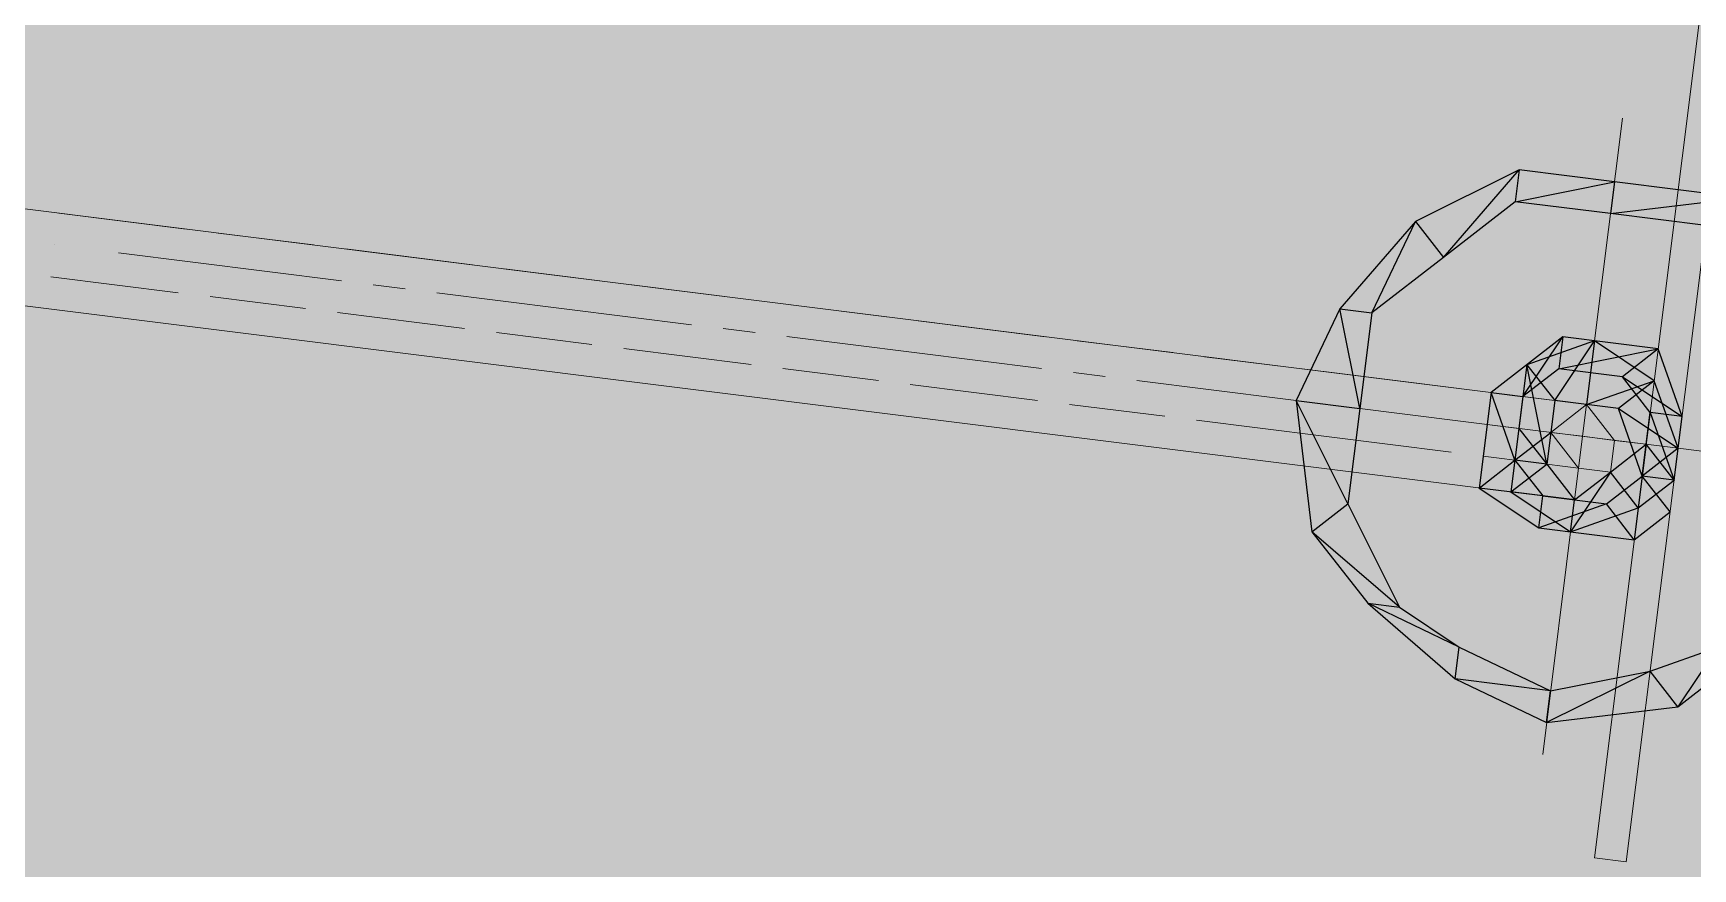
# Model space of a CAD drawing. Header units: metres. Extents: x -4 to 509425, y 7549 to 4732445.
# Drawn here: x 475989.2591 to 475989.6972, y 4719726.4637 to 4719726.6844 of the extents above; entities that cross this region are included whole.
import ezdxf

# ---------------------------------------------------------------- set-up
doc = ezdxf.new("R2010")
doc.units = ezdxf.units.M
doc.header["$LTSCALE"] = 0.01
doc.header["$MEASUREMENT"] = 0
doc.layers.get('0').update_dxf_attribs({"lineweight": 0})
doc.layers.add('_SUBESTACIÓN', color=1, linetype='Continuous')
doc.layers.add('SUBESTACION LA VID', color=253, linetype='Continuous')

# ---------------------------------------------------------------- blocks, each defined once
blk = doc.blocks.new('A$Cfff6051d')
at = {"layer": 'SUBESTACION LA VID', "transparency": 33554687}
h = blk.add_hatch(color=256, dxfattribs=at)
h.dxf.hatch_style = 2
edge = h.paths.add_edge_path()
edge.add_spline(control_points=[(475990.01273, 4719727.2173), (475990.01273, 4719727.2173), (475990.00538, 4719727.22676), (475990.00538, 4719727.22676), (475990.00538, 4719727.22676), (475987.13506, 4719726.04225), (475987.13506, 4719726.04225), (475987.13506, 4719726.04225), (475990.01273, 4719727.2173), (475990.01273, 4719727.2173)], knot_values=[0, 0, 0, 0, 1, 1, 1, 2, 2, 2, 3, 3, 3, 3], degree=3, periodic=0)
edge = h.paths.add_edge_path()
edge.add_spline(control_points=[(475990.00538, 4719727.22676), (475990.00538, 4719727.22676), (475987.13506, 4719726.04225), (475987.13506, 4719726.04225), (475987.13506, 4719726.04225), (475987.13611, 4719726.05065), (475987.13611, 4719726.05065), (475987.13611, 4719726.05065), (475990.00538, 4719727.22676), (475990.00538, 4719727.22676)], knot_values=[0, 0, 0, 0, 1, 1, 1, 2, 2, 2, 3, 3, 3, 3], degree=3, periodic=0)
h = blk.add_hatch(color=256, dxfattribs=at)
h.dxf.hatch_style = 2
edge = h.paths.add_edge_path()
edge.add_spline(control_points=[(475990.02532, 4719727.1816), (475990.02532, 4719727.1816), (475990.01797, 4719727.19105), (475990.01797, 4719727.19105), (475990.01797, 4719727.19105), (475987.15604, 4719726.00549), (475987.15604, 4719726.00549), (475987.15604, 4719726.00549), (475990.02532, 4719727.1816), (475990.02532, 4719727.1816)], knot_values=[0, 0, 0, 0, 1, 1, 1, 2, 2, 2, 3, 3, 3, 3], degree=3, periodic=0)
edge = h.paths.add_edge_path()
edge.add_spline(control_points=[(475990.01797, 4719727.19105), (475990.01797, 4719727.19105), (475987.15604, 4719726.00549), (475987.15604, 4719726.00549), (475987.15604, 4719726.00549), (475987.14975, 4719726.02334), (475987.14975, 4719726.02334), (475987.14975, 4719726.02334), (475990.01797, 4719727.19105), (475990.01797, 4719727.19105)], knot_values=[0, 0, 0, 0, 1, 1, 1, 2, 2, 2, 3, 3, 3, 3], degree=3, periodic=0)
at = {"layer": 'SUBESTACION LA VID', "lineweight": 0}
for p, q in [((475987.75384, 4719726.82644), (475989.66912, 4719726.58633)), ((475987.75068, 4719726.80124), (475989.66596, 4719726.56112)), ((475989.67123, 4719726.60313), (475989.6786, 4719726.66193)), ((475989.2659, 4719726.63688), (475989.29951, 4719726.63266)), ((475989.30791, 4719726.63161), (475989.33311, 4719726.62845)), ((475989.26485, 4719726.62848), (475989.26485, 4719726.62848)), ((475989.34151, 4719726.6274), (475989.37511, 4719726.62319)), ((475989.28165, 4719726.62637), (475989.34046, 4719726.619)), ((475989.2638, 4719726.62007), (475989.2974, 4719726.61586)), ((475989.38351, 4719726.62213), (475989.40871, 4719726.61897)), ((475989.3058, 4719726.61481), (475989.331, 4719726.61165)), ((475989.35726, 4719726.61689), (475989.34886, 4719726.61795)), ((475989.36566, 4719726.61584), (475989.43286, 4719726.60741)), ((475989.41711, 4719726.61792), (475989.45071, 4719726.61371)), ((475989.3394, 4719726.6106), (475989.373, 4719726.60638)), ((475989.45911, 4719726.61265), (475989.48431, 4719726.6095)), ((475989.3814, 4719726.60533), (475989.4066, 4719726.60217)), ((475989.44966, 4719726.60531), (475989.44126, 4719726.60636)), ((475989.49271, 4719726.60844), (475989.52631, 4719726.60423)), ((475989.415, 4719726.60112), (475989.44861, 4719726.59691)), ((475989.45806, 4719726.60425), (475989.52526, 4719726.59583)), ((475989.53471, 4719726.60318), (475989.55992, 4719726.60002)), ((475989.67123, 4719726.60313), (475989.66491, 4719726.55272)), ((475989.56832, 4719726.59896), (475989.60192, 4719726.59475)), ((475989.45701, 4719726.59585), (475989.48221, 4719726.59269)), ((475989.54206, 4719726.59372), (475989.53366, 4719726.59478)), ((475989.55046, 4719726.59267), (475989.60927, 4719726.5853)), ((475989.60192, 4719726.59475), (475989.63552, 4719726.59054)), ((475989.49061, 4719726.59164), (475989.52421, 4719726.58743)), ((475989.64392, 4719726.58949), (475989.66912, 4719726.58633)), ((475989.53261, 4719726.58637), (475989.55781, 4719726.58321)), ((475989.65127, 4719726.58003), (475989.59246, 4719726.5874)), ((475989.62607, 4719726.58319), (475989.62607, 4719726.58319)), ((475989.67752, 4719726.58527), (475989.66912, 4719726.58633)), ((475989.56621, 4719726.58216), (475989.59981, 4719726.57795)), ((475989.64287, 4719726.58109), (475989.69327, 4719726.57477)), ((475989.59981, 4719726.57795), (475989.63341, 4719726.57374)), ((475989.66701, 4719726.56952), (475989.66807, 4719726.57793)), ((475989.67647, 4719726.57687), (475989.66807, 4719726.57793)), ((475989.75207, 4719726.56739), (475989.69327, 4719726.57477)), ((475989.64181, 4719726.57268), (475989.66701, 4719726.56952)), ((475989.65754, 4719726.49392), (475989.66596, 4719726.56112))]:
    blk.add_line(p, q, dxfattribs=at)
for points in [[(475989.71752, 4719726.83623), (475989.67118, 4719726.46661), (475989.67958, 4719726.46556), (475989.72592, 4719726.83518), (475989.73537, 4719726.84252), (475989.86977, 4719726.82567), (475989.87083, 4719726.83407), (475989.73642, 4719726.85092)], [(475989.66912, 4719726.58633), (475989.65967, 4719726.57898), (475989.65861, 4719726.57058), (475989.66596, 4719726.56112)], [(475989.66912, 4719726.58633), (475989.66807, 4719726.57793), (475989.65967, 4719726.57898), (475989.66701, 4719726.56952)], [(475989.66596, 4719726.56112), (475989.67541, 4719726.56847), (475989.68487, 4719726.57582), (475989.67647, 4719726.57687), (475989.66912, 4719726.58633)], [(475989.66701, 4719726.56952), (475989.67541, 4719726.56847), (475989.67647, 4719726.57687)]]:
    blk.add_lwpolyline(points, dxfattribs=at)
at = {"layer": 'SUBESTACION LA VID'}
for points in [[(475990.01273, 4719727.2173), (475990.01273, 4719727.2173), (475990.00538, 4719727.22676), (475990.00538, 4719727.22676), (475990.00538, 4719727.22676), (475987.13506, 4719726.04225), (475987.13506, 4719726.04225), (475987.13506, 4719726.04225), (475990.01273, 4719727.2173), (475990.01273, 4719727.2173)], [(475990.00538, 4719727.22676), (475990.00538, 4719727.22676), (475987.13506, 4719726.04225), (475987.13506, 4719726.04225), (475987.13506, 4719726.04225), (475987.13611, 4719726.05065), (475987.13611, 4719726.05065), (475987.13611, 4719726.05065), (475990.00538, 4719727.22676), (475990.00538, 4719727.22676)], [(475990.01797, 4719727.19105), (475990.01797, 4719727.19105), (475987.15604, 4719726.00549), (475987.15604, 4719726.00549), (475987.15604, 4719726.00549), (475987.14975, 4719726.02334), (475987.14975, 4719726.02334), (475987.14975, 4719726.02334), (475990.01797, 4719727.19105), (475990.01797, 4719727.19105)], [(475990.02532, 4719727.1816), (475990.02532, 4719727.1816), (475990.01797, 4719727.19105), (475990.01797, 4719727.19105), (475990.01797, 4719727.19105), (475987.15604, 4719726.00549), (475987.15604, 4719726.00549), (475987.15604, 4719726.00549), (475990.02532, 4719727.1816), (475990.02532, 4719727.1816)], [(475989.65129, 4719726.64829), (475989.65129, 4719726.64829), (475989.63133, 4719726.62519), (475989.63133, 4719726.62519), (475989.63133, 4719726.62519), (475989.62398, 4719726.63465), (475989.62398, 4719726.63465), (475989.62398, 4719726.63465), (475989.65129, 4719726.64829), (475989.65129, 4719726.64829)], [(475989.65024, 4719726.63989), (475989.65024, 4719726.63989), (475989.65129, 4719726.64829), (475989.65129, 4719726.64829), (475989.65129, 4719726.64829), (475989.63133, 4719726.62519), (475989.63133, 4719726.62519), (475989.63133, 4719726.62519), (475989.65024, 4719726.63989), (475989.65024, 4719726.63989)], [(475989.67649, 4719726.64513), (475989.67649, 4719726.64513), (475989.65024, 4719726.63989), (475989.65024, 4719726.63989), (475989.65024, 4719726.63989), (475989.65129, 4719726.64829), (475989.65129, 4719726.64829), (475989.65129, 4719726.64829), (475989.67649, 4719726.64513), (475989.67649, 4719726.64513)], [(475989.67544, 4719726.63673), (475989.67544, 4719726.63673), (475989.67649, 4719726.64513), (475989.67649, 4719726.64513), (475989.67649, 4719726.64513), (475989.65024, 4719726.63989), (475989.65024, 4719726.63989), (475989.65024, 4719726.63989), (475989.67544, 4719726.63673), (475989.67544, 4719726.63673)], [(475989.71009, 4719726.64092), (475989.71009, 4719726.64092), (475989.67544, 4719726.63673), (475989.67544, 4719726.63673), (475989.67544, 4719726.63673), (475989.67649, 4719726.64513), (475989.67649, 4719726.64513), (475989.67649, 4719726.64513), (475989.71009, 4719726.64092), (475989.71009, 4719726.64092)], [(475989.70064, 4719726.63357), (475989.70064, 4719726.63357), (475989.71009, 4719726.64092), (475989.71009, 4719726.64092), (475989.71009, 4719726.64092), (475989.67544, 4719726.63673), (475989.67544, 4719726.63673), (475989.67544, 4719726.63673), (475989.70064, 4719726.63357), (475989.70064, 4719726.63357)], [(475989.62398, 4719726.63465), (475989.62398, 4719726.63465), (475989.61243, 4719726.6105), (475989.61243, 4719726.6105), (475989.61243, 4719726.6105), (475989.60403, 4719726.61155), (475989.60403, 4719726.61155), (475989.60403, 4719726.61155), (475989.62398, 4719726.63465), (475989.62398, 4719726.63465)], [(475989.63133, 4719726.62519), (475989.63133, 4719726.62519), (475989.62398, 4719726.63465), (475989.62398, 4719726.63465), (475989.62398, 4719726.63465), (475989.61243, 4719726.6105), (475989.61243, 4719726.6105), (475989.61243, 4719726.6105), (475989.63133, 4719726.62519), (475989.63133, 4719726.62519)], [(475989.60403, 4719726.61155), (475989.60403, 4719726.61155), (475989.60927, 4719726.5853), (475989.60927, 4719726.5853), (475989.60927, 4719726.5853), (475989.59246, 4719726.5874), (475989.59246, 4719726.5874), (475989.59246, 4719726.5874), (475989.60403, 4719726.61155), (475989.60403, 4719726.61155)], [(475989.61243, 4719726.6105), (475989.61243, 4719726.6105), (475989.60403, 4719726.61155), (475989.60403, 4719726.61155), (475989.60403, 4719726.61155), (475989.60927, 4719726.5853), (475989.60927, 4719726.5853), (475989.60927, 4719726.5853), (475989.61243, 4719726.6105), (475989.61243, 4719726.6105)], [(475989.66283, 4719726.60418), (475989.66283, 4719726.60418), (475989.65232, 4719726.58843), (475989.65232, 4719726.58843), (475989.65232, 4719726.58843), (475989.64392, 4719726.58949), (475989.64392, 4719726.58949), (475989.64392, 4719726.58949), (475989.66283, 4719726.60418), (475989.66283, 4719726.60418)], [(475989.66177, 4719726.59578), (475989.66177, 4719726.59578), (475989.66283, 4719726.60418), (475989.66283, 4719726.60418), (475989.66283, 4719726.60418), (475989.65232, 4719726.58843), (475989.65232, 4719726.58843), (475989.65232, 4719726.58843), (475989.66177, 4719726.59578), (475989.66177, 4719726.59578)], [(475989.67123, 4719726.60313), (475989.67123, 4719726.60313), (475989.66072, 4719726.58738), (475989.66072, 4719726.58738), (475989.66072, 4719726.58738), (475989.65337, 4719726.59683), (475989.65337, 4719726.59683), (475989.65337, 4719726.59683), (475989.67123, 4719726.60313), (475989.67123, 4719726.60313)], [(475989.66912, 4719726.58633), (475989.66912, 4719726.58633), (475989.67123, 4719726.60313), (475989.67123, 4719726.60313), (475989.67123, 4719726.60313), (475989.66072, 4719726.58738), (475989.66072, 4719726.58738), (475989.66072, 4719726.58738), (475989.66912, 4719726.58633), (475989.66912, 4719726.58633)], [(475989.68803, 4719726.60102), (475989.68803, 4719726.60102), (475989.66177, 4719726.59578), (475989.66177, 4719726.59578), (475989.66177, 4719726.59578), (475989.66283, 4719726.60418), (475989.66283, 4719726.60418), (475989.66283, 4719726.60418), (475989.68803, 4719726.60102), (475989.68803, 4719726.60102)], [(475989.67857, 4719726.59367), (475989.67857, 4719726.59367), (475989.68803, 4719726.60102), (475989.68803, 4719726.60102), (475989.68803, 4719726.60102), (475989.66177, 4719726.59578), (475989.66177, 4719726.59578), (475989.66177, 4719726.59578), (475989.67857, 4719726.59367), (475989.67857, 4719726.59367)], [(475989.68697, 4719726.59262), (475989.68697, 4719726.59262), (475989.66912, 4719726.58633), (475989.66912, 4719726.58633), (475989.66912, 4719726.58633), (475989.67123, 4719726.60313), (475989.67123, 4719726.60313), (475989.67123, 4719726.60313), (475989.68697, 4719726.59262), (475989.68697, 4719726.59262)], [(475989.69432, 4719726.58317), (475989.69432, 4719726.58317), (475989.67857, 4719726.59367), (475989.67857, 4719726.59367), (475989.67857, 4719726.59367), (475989.68803, 4719726.60102), (475989.68803, 4719726.60102), (475989.68803, 4719726.60102), (475989.69432, 4719726.58317), (475989.69432, 4719726.58317)], [(475989.65337, 4719726.59683), (475989.65337, 4719726.59683), (475989.65861, 4719726.57058), (475989.65861, 4719726.57058), (475989.65861, 4719726.57058), (475989.65127, 4719726.58003), (475989.65127, 4719726.58003), (475989.65127, 4719726.58003), (475989.65337, 4719726.59683), (475989.65337, 4719726.59683)], [(475989.66072, 4719726.58738), (475989.66072, 4719726.58738), (475989.65337, 4719726.59683), (475989.65337, 4719726.59683), (475989.65337, 4719726.59683), (475989.65861, 4719726.57058), (475989.65861, 4719726.57058), (475989.65861, 4719726.57058), (475989.66072, 4719726.58738), (475989.66072, 4719726.58738)], [(475989.67752, 4719726.58527), (475989.67752, 4719726.58527), (475989.68697, 4719726.59262), (475989.68697, 4719726.59262), (475989.68697, 4719726.59262), (475989.66912, 4719726.58633), (475989.66912, 4719726.58633), (475989.66912, 4719726.58633), (475989.67752, 4719726.58527), (475989.67752, 4719726.58527)], [(475989.69327, 4719726.57477), (475989.69327, 4719726.57477), (475989.67752, 4719726.58527), (475989.67752, 4719726.58527), (475989.67752, 4719726.58527), (475989.68697, 4719726.59262), (475989.68697, 4719726.59262), (475989.68697, 4719726.59262), (475989.69327, 4719726.57477), (475989.69327, 4719726.57477)], [(475989.68592, 4719726.58422), (475989.68592, 4719726.58422), (475989.69432, 4719726.58317), (475989.69432, 4719726.58317), (475989.69432, 4719726.58317), (475989.67857, 4719726.59367), (475989.67857, 4719726.59367), (475989.67857, 4719726.59367), (475989.68592, 4719726.58422), (475989.68592, 4719726.58422)], [(475989.64392, 4719726.58949), (475989.64392, 4719726.58949), (475989.65021, 4719726.57163), (475989.65021, 4719726.57163), (475989.65021, 4719726.57163), (475989.64076, 4719726.56428), (475989.64076, 4719726.56428), (475989.64076, 4719726.56428), (475989.64392, 4719726.58949), (475989.64392, 4719726.58949)], [(475989.65232, 4719726.58843), (475989.65232, 4719726.58843), (475989.64392, 4719726.58949), (475989.64392, 4719726.58949), (475989.64392, 4719726.58949), (475989.65021, 4719726.57163), (475989.65021, 4719726.57163), (475989.65021, 4719726.57163), (475989.65232, 4719726.58843), (475989.65232, 4719726.58843)], [(475989.60927, 4719726.5853), (475989.60927, 4719726.5853), (475989.59246, 4719726.5874), (475989.59246, 4719726.5874), (475989.59246, 4719726.5874), (475989.60611, 4719726.5601), (475989.60611, 4719726.5601), (475989.60611, 4719726.5601), (475989.60927, 4719726.5853), (475989.60927, 4719726.5853)], [(475989.59246, 4719726.5874), (475989.59246, 4719726.5874), (475989.60611, 4719726.5601), (475989.60611, 4719726.5601), (475989.60611, 4719726.5601), (475989.59665, 4719726.55275), (475989.59665, 4719726.55275), (475989.59665, 4719726.55275), (475989.59246, 4719726.5874), (475989.59246, 4719726.5874)], [(475989.68381, 4719726.56742), (475989.68381, 4719726.56742), (475989.69327, 4719726.57477), (475989.69327, 4719726.57477), (475989.69327, 4719726.57477), (475989.67752, 4719726.58527), (475989.67752, 4719726.58527), (475989.67752, 4719726.58527), (475989.68381, 4719726.56742), (475989.68381, 4719726.56742)], [(475989.68381, 4719726.56742), (475989.68381, 4719726.56742), (475989.69221, 4719726.56636), (475989.69221, 4719726.56636), (475989.69221, 4719726.56636), (475989.68592, 4719726.58422), (475989.68592, 4719726.58422), (475989.68592, 4719726.58422), (475989.68381, 4719726.56742), (475989.68381, 4719726.56742)], [(475989.69221, 4719726.56636), (475989.69221, 4719726.56636), (475989.68592, 4719726.58422), (475989.68592, 4719726.58422), (475989.68592, 4719726.58422), (475989.69432, 4719726.58317), (475989.69432, 4719726.58317), (475989.69432, 4719726.58317), (475989.69221, 4719726.56636), (475989.69221, 4719726.56636)], [(475989.65967, 4719726.57898), (475989.65967, 4719726.57898), (475989.65021, 4719726.57163), (475989.65021, 4719726.57163), (475989.65021, 4719726.57163), (475989.65861, 4719726.57058), (475989.65861, 4719726.57058), (475989.65861, 4719726.57058), (475989.65967, 4719726.57898), (475989.65967, 4719726.57898)], [(475989.67541, 4719726.56847), (475989.67541, 4719726.56847), (475989.68276, 4719726.55902), (475989.68276, 4719726.55902), (475989.68276, 4719726.55902), (475989.68487, 4719726.57582), (475989.68487, 4719726.57582), (475989.68487, 4719726.57582), (475989.67541, 4719726.56847), (475989.67541, 4719726.56847)], [(475989.68276, 4719726.55902), (475989.68276, 4719726.55902), (475989.68487, 4719726.57582), (475989.68487, 4719726.57582), (475989.68487, 4719726.57582), (475989.69221, 4719726.56636), (475989.69221, 4719726.56636), (475989.69221, 4719726.56636), (475989.68276, 4719726.55902), (475989.68276, 4719726.55902)], [(475989.65021, 4719726.57163), (475989.65021, 4719726.57163), (475989.64076, 4719726.56428), (475989.64076, 4719726.56428), (475989.64076, 4719726.56428), (475989.65756, 4719726.56218), (475989.65756, 4719726.56218), (475989.65756, 4719726.56218), (475989.65021, 4719726.57163), (475989.65021, 4719726.57163)], [(475989.65021, 4719726.57163), (475989.65021, 4719726.57163), (475989.65861, 4719726.57058), (475989.65861, 4719726.57058), (475989.65861, 4719726.57058), (475989.64916, 4719726.56323), (475989.64916, 4719726.56323), (475989.64916, 4719726.56323), (475989.65021, 4719726.57163), (475989.65021, 4719726.57163)], [(475989.65861, 4719726.57058), (475989.65861, 4719726.57058), (475989.64916, 4719726.56323), (475989.64916, 4719726.56323), (475989.64916, 4719726.56323), (475989.66596, 4719726.56112), (475989.66596, 4719726.56112), (475989.66596, 4719726.56112), (475989.65861, 4719726.57058), (475989.65861, 4719726.57058)], [(475989.66596, 4719726.56112), (475989.66596, 4719726.56112), (475989.66491, 4719726.55272), (475989.66491, 4719726.55272), (475989.66491, 4719726.55272), (475989.67541, 4719726.56847), (475989.67541, 4719726.56847), (475989.67541, 4719726.56847), (475989.66596, 4719726.56112), (475989.66596, 4719726.56112)], [(475989.66491, 4719726.55272), (475989.66491, 4719726.55272), (475989.67541, 4719726.56847), (475989.67541, 4719726.56847), (475989.67541, 4719726.56847), (475989.68276, 4719726.55902), (475989.68276, 4719726.55902), (475989.68276, 4719726.55902), (475989.66491, 4719726.55272), (475989.66491, 4719726.55272)], [(475989.67436, 4719726.56007), (475989.67436, 4719726.56007), (475989.68171, 4719726.55062), (475989.68171, 4719726.55062), (475989.68171, 4719726.55062), (475989.68381, 4719726.56742), (475989.68381, 4719726.56742), (475989.68381, 4719726.56742), (475989.67436, 4719726.56007), (475989.67436, 4719726.56007)], [(475989.68171, 4719726.55062), (475989.68171, 4719726.55062), (475989.68381, 4719726.56742), (475989.68381, 4719726.56742), (475989.68381, 4719726.56742), (475989.69116, 4719726.55796), (475989.69116, 4719726.55796), (475989.69116, 4719726.55796), (475989.68171, 4719726.55062), (475989.68171, 4719726.55062)], [(475989.64076, 4719726.56428), (475989.64076, 4719726.56428), (475989.65756, 4719726.56218), (475989.65756, 4719726.56218), (475989.65756, 4719726.56218), (475989.65651, 4719726.55378), (475989.65651, 4719726.55378), (475989.65651, 4719726.55378), (475989.64076, 4719726.56428), (475989.64076, 4719726.56428)], [(475989.64916, 4719726.56323), (475989.64916, 4719726.56323), (475989.66596, 4719726.56112), (475989.66596, 4719726.56112), (475989.66596, 4719726.56112), (475989.66491, 4719726.55272), (475989.66491, 4719726.55272), (475989.66491, 4719726.55272), (475989.64916, 4719726.56323), (475989.64916, 4719726.56323)], [(475989.65756, 4719726.56218), (475989.65756, 4719726.56218), (475989.65651, 4719726.55378), (475989.65651, 4719726.55378), (475989.65651, 4719726.55378), (475989.67436, 4719726.56007), (475989.67436, 4719726.56007), (475989.67436, 4719726.56007), (475989.65756, 4719726.56218), (475989.65756, 4719726.56218)], [(475989.60611, 4719726.5601), (475989.60611, 4719726.5601), (475989.59665, 4719726.55275), (475989.59665, 4719726.55275), (475989.59665, 4719726.55275), (475989.61975, 4719726.53279), (475989.61975, 4719726.53279), (475989.61975, 4719726.53279), (475989.60611, 4719726.5601), (475989.60611, 4719726.5601)], [(475989.65651, 4719726.55378), (475989.65651, 4719726.55378), (475989.67436, 4719726.56007), (475989.67436, 4719726.56007), (475989.67436, 4719726.56007), (475989.68171, 4719726.55062), (475989.68171, 4719726.55062), (475989.68171, 4719726.55062), (475989.65651, 4719726.55378), (475989.65651, 4719726.55378)], [(475989.59665, 4719726.55275), (475989.59665, 4719726.55275), (475989.61975, 4719726.53279), (475989.61975, 4719726.53279), (475989.61975, 4719726.53279), (475989.61135, 4719726.53384), (475989.61135, 4719726.53384), (475989.61135, 4719726.53384), (475989.59665, 4719726.55275), (475989.59665, 4719726.55275)], [(475989.61975, 4719726.53279), (475989.61975, 4719726.53279), (475989.61135, 4719726.53384), (475989.61135, 4719726.53384), (475989.61135, 4719726.53384), (475989.63549, 4719726.52228), (475989.63549, 4719726.52228), (475989.63549, 4719726.52228), (475989.61975, 4719726.53279), (475989.61975, 4719726.53279)], [(475989.61135, 4719726.53384), (475989.61135, 4719726.53384), (475989.63549, 4719726.52228), (475989.63549, 4719726.52228), (475989.63549, 4719726.52228), (475989.63444, 4719726.51388), (475989.63444, 4719726.51388), (475989.63444, 4719726.51388), (475989.61135, 4719726.53384), (475989.61135, 4719726.53384)], [(475989.63549, 4719726.52228), (475989.63549, 4719726.52228), (475989.63444, 4719726.51388), (475989.63444, 4719726.51388), (475989.63444, 4719726.51388), (475989.65964, 4719726.51072), (475989.65964, 4719726.51072), (475989.65964, 4719726.51072), (475989.63549, 4719726.52228), (475989.63549, 4719726.52228)], [(475989.6859, 4719726.51596), (475989.6859, 4719726.51596), (475989.69324, 4719726.50651), (475989.69324, 4719726.50651), (475989.69324, 4719726.50651), (475989.70375, 4719726.52226), (475989.70375, 4719726.52226), (475989.70375, 4719726.52226), (475989.6859, 4719726.51596), (475989.6859, 4719726.51596)], [(475989.69324, 4719726.50651), (475989.69324, 4719726.50651), (475989.70375, 4719726.52226), (475989.70375, 4719726.52226), (475989.70375, 4719726.52226), (475989.71215, 4719726.5212), (475989.71215, 4719726.5212), (475989.71215, 4719726.5212), (475989.69324, 4719726.50651), (475989.69324, 4719726.50651)], [(475989.63444, 4719726.51388), (475989.63444, 4719726.51388), (475989.65964, 4719726.51072), (475989.65964, 4719726.51072), (475989.65964, 4719726.51072), (475989.65859, 4719726.50232), (475989.65859, 4719726.50232), (475989.65859, 4719726.50232), (475989.63444, 4719726.51388), (475989.63444, 4719726.51388)], [(475989.65964, 4719726.51072), (475989.65964, 4719726.51072), (475989.65859, 4719726.50232), (475989.65859, 4719726.50232), (475989.65859, 4719726.50232), (475989.6859, 4719726.51596), (475989.6859, 4719726.51596), (475989.6859, 4719726.51596), (475989.65964, 4719726.51072), (475989.65964, 4719726.51072)], [(475989.65859, 4719726.50232), (475989.65859, 4719726.50232), (475989.6859, 4719726.51596), (475989.6859, 4719726.51596), (475989.6859, 4719726.51596), (475989.69324, 4719726.50651), (475989.69324, 4719726.50651), (475989.69324, 4719726.50651), (475989.65859, 4719726.50232), (475989.65859, 4719726.50232)]]:
    blk.add_open_spline(points, degree=3, knots=[0, 0, 0, 0, 1, 1, 1, 2, 2, 2, 3, 3, 3, 3], dxfattribs=at)
at = {"layer": 'SUBESTACION LA VID', "lineweight": 0}
for points in [[(475990.01273, 4719727.2173), (475990.01273, 4719727.2173), (475990.00538, 4719727.22676), (475990.00538, 4719727.22676), (475990.00538, 4719727.22676), (475987.13506, 4719726.04225), (475987.13506, 4719726.04225), (475987.13506, 4719726.04225), (475990.01273, 4719727.2173), (475990.01273, 4719727.2173)], [(475990.00538, 4719727.22676), (475990.00538, 4719727.22676), (475987.13506, 4719726.04225), (475987.13506, 4719726.04225), (475987.13506, 4719726.04225), (475987.13611, 4719726.05065), (475987.13611, 4719726.05065), (475987.13611, 4719726.05065), (475990.00538, 4719727.22676), (475990.00538, 4719727.22676)], [(475990.01797, 4719727.19105), (475990.01797, 4719727.19105), (475987.15604, 4719726.00549), (475987.15604, 4719726.00549), (475987.15604, 4719726.00549), (475987.14975, 4719726.02334), (475987.14975, 4719726.02334), (475987.14975, 4719726.02334), (475990.01797, 4719727.19105), (475990.01797, 4719727.19105)], [(475990.02532, 4719727.1816), (475990.02532, 4719727.1816), (475990.01797, 4719727.19105), (475990.01797, 4719727.19105), (475990.01797, 4719727.19105), (475987.15604, 4719726.00549), (475987.15604, 4719726.00549), (475987.15604, 4719726.00549), (475990.02532, 4719727.1816), (475990.02532, 4719727.1816)], [(475989.65129, 4719726.64829), (475989.65129, 4719726.64829), (475989.63133, 4719726.62519), (475989.63133, 4719726.62519), (475989.63133, 4719726.62519), (475989.62398, 4719726.63465), (475989.62398, 4719726.63465), (475989.62398, 4719726.63465), (475989.65129, 4719726.64829), (475989.65129, 4719726.64829)], [(475989.65024, 4719726.63989), (475989.65024, 4719726.63989), (475989.65129, 4719726.64829), (475989.65129, 4719726.64829), (475989.65129, 4719726.64829), (475989.63133, 4719726.62519), (475989.63133, 4719726.62519), (475989.63133, 4719726.62519), (475989.65024, 4719726.63989), (475989.65024, 4719726.63989)], [(475989.67649, 4719726.64513), (475989.67649, 4719726.64513), (475989.65024, 4719726.63989), (475989.65024, 4719726.63989), (475989.65024, 4719726.63989), (475989.65129, 4719726.64829), (475989.65129, 4719726.64829), (475989.65129, 4719726.64829), (475989.67649, 4719726.64513), (475989.67649, 4719726.64513)], [(475989.67544, 4719726.63673), (475989.67544, 4719726.63673), (475989.67649, 4719726.64513), (475989.67649, 4719726.64513), (475989.67649, 4719726.64513), (475989.65024, 4719726.63989), (475989.65024, 4719726.63989), (475989.65024, 4719726.63989), (475989.67544, 4719726.63673), (475989.67544, 4719726.63673)], [(475989.71009, 4719726.64092), (475989.71009, 4719726.64092), (475989.67544, 4719726.63673), (475989.67544, 4719726.63673), (475989.67544, 4719726.63673), (475989.67649, 4719726.64513), (475989.67649, 4719726.64513), (475989.67649, 4719726.64513), (475989.71009, 4719726.64092), (475989.71009, 4719726.64092)], [(475989.70064, 4719726.63357), (475989.70064, 4719726.63357), (475989.71009, 4719726.64092), (475989.71009, 4719726.64092), (475989.71009, 4719726.64092), (475989.67544, 4719726.63673), (475989.67544, 4719726.63673), (475989.67544, 4719726.63673), (475989.70064, 4719726.63357), (475989.70064, 4719726.63357)], [(475989.62398, 4719726.63465), (475989.62398, 4719726.63465), (475989.61243, 4719726.6105), (475989.61243, 4719726.6105), (475989.61243, 4719726.6105), (475989.60403, 4719726.61155), (475989.60403, 4719726.61155), (475989.60403, 4719726.61155), (475989.62398, 4719726.63465), (475989.62398, 4719726.63465)], [(475989.63133, 4719726.62519), (475989.63133, 4719726.62519), (475989.62398, 4719726.63465), (475989.62398, 4719726.63465), (475989.62398, 4719726.63465), (475989.61243, 4719726.6105), (475989.61243, 4719726.6105), (475989.61243, 4719726.6105), (475989.63133, 4719726.62519), (475989.63133, 4719726.62519)], [(475989.60403, 4719726.61155), (475989.60403, 4719726.61155), (475989.60927, 4719726.5853), (475989.60927, 4719726.5853), (475989.60927, 4719726.5853), (475989.59246, 4719726.5874), (475989.59246, 4719726.5874), (475989.59246, 4719726.5874), (475989.60403, 4719726.61155), (475989.60403, 4719726.61155)], [(475989.61243, 4719726.6105), (475989.61243, 4719726.6105), (475989.60403, 4719726.61155), (475989.60403, 4719726.61155), (475989.60403, 4719726.61155), (475989.60927, 4719726.5853), (475989.60927, 4719726.5853), (475989.60927, 4719726.5853), (475989.61243, 4719726.6105), (475989.61243, 4719726.6105)], [(475989.66283, 4719726.60418), (475989.66283, 4719726.60418), (475989.65232, 4719726.58843), (475989.65232, 4719726.58843), (475989.65232, 4719726.58843), (475989.64392, 4719726.58949), (475989.64392, 4719726.58949), (475989.64392, 4719726.58949), (475989.66283, 4719726.60418), (475989.66283, 4719726.60418)], [(475989.66177, 4719726.59578), (475989.66177, 4719726.59578), (475989.66283, 4719726.60418), (475989.66283, 4719726.60418), (475989.66283, 4719726.60418), (475989.65232, 4719726.58843), (475989.65232, 4719726.58843), (475989.65232, 4719726.58843), (475989.66177, 4719726.59578), (475989.66177, 4719726.59578)], [(475989.67123, 4719726.60313), (475989.67123, 4719726.60313), (475989.66072, 4719726.58738), (475989.66072, 4719726.58738), (475989.66072, 4719726.58738), (475989.65337, 4719726.59683), (475989.65337, 4719726.59683), (475989.65337, 4719726.59683), (475989.67123, 4719726.60313), (475989.67123, 4719726.60313)], [(475989.66912, 4719726.58633), (475989.66912, 4719726.58633), (475989.67123, 4719726.60313), (475989.67123, 4719726.60313), (475989.67123, 4719726.60313), (475989.66072, 4719726.58738), (475989.66072, 4719726.58738), (475989.66072, 4719726.58738), (475989.66912, 4719726.58633), (475989.66912, 4719726.58633)], [(475989.68803, 4719726.60102), (475989.68803, 4719726.60102), (475989.66177, 4719726.59578), (475989.66177, 4719726.59578), (475989.66177, 4719726.59578), (475989.66283, 4719726.60418), (475989.66283, 4719726.60418), (475989.66283, 4719726.60418), (475989.68803, 4719726.60102), (475989.68803, 4719726.60102)], [(475989.67857, 4719726.59367), (475989.67857, 4719726.59367), (475989.68803, 4719726.60102), (475989.68803, 4719726.60102), (475989.68803, 4719726.60102), (475989.66177, 4719726.59578), (475989.66177, 4719726.59578), (475989.66177, 4719726.59578), (475989.67857, 4719726.59367), (475989.67857, 4719726.59367)], [(475989.68697, 4719726.59262), (475989.68697, 4719726.59262), (475989.66912, 4719726.58633), (475989.66912, 4719726.58633), (475989.66912, 4719726.58633), (475989.67123, 4719726.60313), (475989.67123, 4719726.60313), (475989.67123, 4719726.60313), (475989.68697, 4719726.59262), (475989.68697, 4719726.59262)], [(475989.69432, 4719726.58317), (475989.69432, 4719726.58317), (475989.67857, 4719726.59367), (475989.67857, 4719726.59367), (475989.67857, 4719726.59367), (475989.68803, 4719726.60102), (475989.68803, 4719726.60102), (475989.68803, 4719726.60102), (475989.69432, 4719726.58317), (475989.69432, 4719726.58317)], [(475989.65337, 4719726.59683), (475989.65337, 4719726.59683), (475989.65861, 4719726.57058), (475989.65861, 4719726.57058), (475989.65861, 4719726.57058), (475989.65127, 4719726.58003), (475989.65127, 4719726.58003), (475989.65127, 4719726.58003), (475989.65337, 4719726.59683), (475989.65337, 4719726.59683)], [(475989.66072, 4719726.58738), (475989.66072, 4719726.58738), (475989.65337, 4719726.59683), (475989.65337, 4719726.59683), (475989.65337, 4719726.59683), (475989.65861, 4719726.57058), (475989.65861, 4719726.57058), (475989.65861, 4719726.57058), (475989.66072, 4719726.58738), (475989.66072, 4719726.58738)], [(475989.67752, 4719726.58527), (475989.67752, 4719726.58527), (475989.68697, 4719726.59262), (475989.68697, 4719726.59262), (475989.68697, 4719726.59262), (475989.66912, 4719726.58633), (475989.66912, 4719726.58633), (475989.66912, 4719726.58633), (475989.67752, 4719726.58527), (475989.67752, 4719726.58527)], [(475989.69327, 4719726.57477), (475989.69327, 4719726.57477), (475989.67752, 4719726.58527), (475989.67752, 4719726.58527), (475989.67752, 4719726.58527), (475989.68697, 4719726.59262), (475989.68697, 4719726.59262), (475989.68697, 4719726.59262), (475989.69327, 4719726.57477), (475989.69327, 4719726.57477)], [(475989.68592, 4719726.58422), (475989.68592, 4719726.58422), (475989.69432, 4719726.58317), (475989.69432, 4719726.58317), (475989.69432, 4719726.58317), (475989.67857, 4719726.59367), (475989.67857, 4719726.59367), (475989.67857, 4719726.59367), (475989.68592, 4719726.58422), (475989.68592, 4719726.58422)], [(475989.64392, 4719726.58949), (475989.64392, 4719726.58949), (475989.65021, 4719726.57163), (475989.65021, 4719726.57163), (475989.65021, 4719726.57163), (475989.64076, 4719726.56428), (475989.64076, 4719726.56428), (475989.64076, 4719726.56428), (475989.64392, 4719726.58949), (475989.64392, 4719726.58949)], [(475989.65232, 4719726.58843), (475989.65232, 4719726.58843), (475989.64392, 4719726.58949), (475989.64392, 4719726.58949), (475989.64392, 4719726.58949), (475989.65021, 4719726.57163), (475989.65021, 4719726.57163), (475989.65021, 4719726.57163), (475989.65232, 4719726.58843), (475989.65232, 4719726.58843)], [(475989.60927, 4719726.5853), (475989.60927, 4719726.5853), (475989.59246, 4719726.5874), (475989.59246, 4719726.5874), (475989.59246, 4719726.5874), (475989.60611, 4719726.5601), (475989.60611, 4719726.5601), (475989.60611, 4719726.5601), (475989.60927, 4719726.5853), (475989.60927, 4719726.5853)], [(475989.59246, 4719726.5874), (475989.59246, 4719726.5874), (475989.60611, 4719726.5601), (475989.60611, 4719726.5601), (475989.60611, 4719726.5601), (475989.59665, 4719726.55275), (475989.59665, 4719726.55275), (475989.59665, 4719726.55275), (475989.59246, 4719726.5874), (475989.59246, 4719726.5874)], [(475989.68381, 4719726.56742), (475989.68381, 4719726.56742), (475989.69327, 4719726.57477), (475989.69327, 4719726.57477), (475989.69327, 4719726.57477), (475989.67752, 4719726.58527), (475989.67752, 4719726.58527), (475989.67752, 4719726.58527), (475989.68381, 4719726.56742), (475989.68381, 4719726.56742)], [(475989.68381, 4719726.56742), (475989.68381, 4719726.56742), (475989.69221, 4719726.56636), (475989.69221, 4719726.56636), (475989.69221, 4719726.56636), (475989.68592, 4719726.58422), (475989.68592, 4719726.58422), (475989.68592, 4719726.58422), (475989.68381, 4719726.56742), (475989.68381, 4719726.56742)], [(475989.69221, 4719726.56636), (475989.69221, 4719726.56636), (475989.68592, 4719726.58422), (475989.68592, 4719726.58422), (475989.68592, 4719726.58422), (475989.69432, 4719726.58317), (475989.69432, 4719726.58317), (475989.69432, 4719726.58317), (475989.69221, 4719726.56636), (475989.69221, 4719726.56636)], [(475989.65967, 4719726.57898), (475989.65967, 4719726.57898), (475989.65021, 4719726.57163), (475989.65021, 4719726.57163), (475989.65021, 4719726.57163), (475989.65861, 4719726.57058), (475989.65861, 4719726.57058), (475989.65861, 4719726.57058), (475989.65967, 4719726.57898), (475989.65967, 4719726.57898)], [(475989.67541, 4719726.56847), (475989.67541, 4719726.56847), (475989.68276, 4719726.55902), (475989.68276, 4719726.55902), (475989.68276, 4719726.55902), (475989.68487, 4719726.57582), (475989.68487, 4719726.57582), (475989.68487, 4719726.57582), (475989.67541, 4719726.56847), (475989.67541, 4719726.56847)], [(475989.68276, 4719726.55902), (475989.68276, 4719726.55902), (475989.68487, 4719726.57582), (475989.68487, 4719726.57582), (475989.68487, 4719726.57582), (475989.69221, 4719726.56636), (475989.69221, 4719726.56636), (475989.69221, 4719726.56636), (475989.68276, 4719726.55902), (475989.68276, 4719726.55902)], [(475989.65021, 4719726.57163), (475989.65021, 4719726.57163), (475989.64076, 4719726.56428), (475989.64076, 4719726.56428), (475989.64076, 4719726.56428), (475989.65756, 4719726.56218), (475989.65756, 4719726.56218), (475989.65756, 4719726.56218), (475989.65021, 4719726.57163), (475989.65021, 4719726.57163)], [(475989.65021, 4719726.57163), (475989.65021, 4719726.57163), (475989.65861, 4719726.57058), (475989.65861, 4719726.57058), (475989.65861, 4719726.57058), (475989.64916, 4719726.56323), (475989.64916, 4719726.56323), (475989.64916, 4719726.56323), (475989.65021, 4719726.57163), (475989.65021, 4719726.57163)], [(475989.65861, 4719726.57058), (475989.65861, 4719726.57058), (475989.64916, 4719726.56323), (475989.64916, 4719726.56323), (475989.64916, 4719726.56323), (475989.66596, 4719726.56112), (475989.66596, 4719726.56112), (475989.66596, 4719726.56112), (475989.65861, 4719726.57058), (475989.65861, 4719726.57058)], [(475989.66596, 4719726.56112), (475989.66596, 4719726.56112), (475989.66491, 4719726.55272), (475989.66491, 4719726.55272), (475989.66491, 4719726.55272), (475989.67541, 4719726.56847), (475989.67541, 4719726.56847), (475989.67541, 4719726.56847), (475989.66596, 4719726.56112), (475989.66596, 4719726.56112)], [(475989.66491, 4719726.55272), (475989.66491, 4719726.55272), (475989.67541, 4719726.56847), (475989.67541, 4719726.56847), (475989.67541, 4719726.56847), (475989.68276, 4719726.55902), (475989.68276, 4719726.55902), (475989.68276, 4719726.55902), (475989.66491, 4719726.55272), (475989.66491, 4719726.55272)], [(475989.67436, 4719726.56007), (475989.67436, 4719726.56007), (475989.68171, 4719726.55062), (475989.68171, 4719726.55062), (475989.68171, 4719726.55062), (475989.68381, 4719726.56742), (475989.68381, 4719726.56742), (475989.68381, 4719726.56742), (475989.67436, 4719726.56007), (475989.67436, 4719726.56007)], [(475989.68171, 4719726.55062), (475989.68171, 4719726.55062), (475989.68381, 4719726.56742), (475989.68381, 4719726.56742), (475989.68381, 4719726.56742), (475989.69116, 4719726.55796), (475989.69116, 4719726.55796), (475989.69116, 4719726.55796), (475989.68171, 4719726.55062), (475989.68171, 4719726.55062)], [(475989.64076, 4719726.56428), (475989.64076, 4719726.56428), (475989.65756, 4719726.56218), (475989.65756, 4719726.56218), (475989.65756, 4719726.56218), (475989.65651, 4719726.55378), (475989.65651, 4719726.55378), (475989.65651, 4719726.55378), (475989.64076, 4719726.56428), (475989.64076, 4719726.56428)], [(475989.64916, 4719726.56323), (475989.64916, 4719726.56323), (475989.66596, 4719726.56112), (475989.66596, 4719726.56112), (475989.66596, 4719726.56112), (475989.66491, 4719726.55272), (475989.66491, 4719726.55272), (475989.66491, 4719726.55272), (475989.64916, 4719726.56323), (475989.64916, 4719726.56323)], [(475989.65756, 4719726.56218), (475989.65756, 4719726.56218), (475989.65651, 4719726.55378), (475989.65651, 4719726.55378), (475989.65651, 4719726.55378), (475989.67436, 4719726.56007), (475989.67436, 4719726.56007), (475989.67436, 4719726.56007), (475989.65756, 4719726.56218), (475989.65756, 4719726.56218)], [(475989.60611, 4719726.5601), (475989.60611, 4719726.5601), (475989.59665, 4719726.55275), (475989.59665, 4719726.55275), (475989.59665, 4719726.55275), (475989.61975, 4719726.53279), (475989.61975, 4719726.53279), (475989.61975, 4719726.53279), (475989.60611, 4719726.5601), (475989.60611, 4719726.5601)], [(475989.65651, 4719726.55378), (475989.65651, 4719726.55378), (475989.67436, 4719726.56007), (475989.67436, 4719726.56007), (475989.67436, 4719726.56007), (475989.68171, 4719726.55062), (475989.68171, 4719726.55062), (475989.68171, 4719726.55062), (475989.65651, 4719726.55378), (475989.65651, 4719726.55378)], [(475989.59665, 4719726.55275), (475989.59665, 4719726.55275), (475989.61975, 4719726.53279), (475989.61975, 4719726.53279), (475989.61975, 4719726.53279), (475989.61135, 4719726.53384), (475989.61135, 4719726.53384), (475989.61135, 4719726.53384), (475989.59665, 4719726.55275), (475989.59665, 4719726.55275)], [(475989.61975, 4719726.53279), (475989.61975, 4719726.53279), (475989.61135, 4719726.53384), (475989.61135, 4719726.53384), (475989.61135, 4719726.53384), (475989.63549, 4719726.52228), (475989.63549, 4719726.52228), (475989.63549, 4719726.52228), (475989.61975, 4719726.53279), (475989.61975, 4719726.53279)], [(475989.61135, 4719726.53384), (475989.61135, 4719726.53384), (475989.63549, 4719726.52228), (475989.63549, 4719726.52228), (475989.63549, 4719726.52228), (475989.63444, 4719726.51388), (475989.63444, 4719726.51388), (475989.63444, 4719726.51388), (475989.61135, 4719726.53384), (475989.61135, 4719726.53384)], [(475989.63549, 4719726.52228), (475989.63549, 4719726.52228), (475989.63444, 4719726.51388), (475989.63444, 4719726.51388), (475989.63444, 4719726.51388), (475989.65964, 4719726.51072), (475989.65964, 4719726.51072), (475989.65964, 4719726.51072), (475989.63549, 4719726.52228), (475989.63549, 4719726.52228)], [(475989.6859, 4719726.51596), (475989.6859, 4719726.51596), (475989.69324, 4719726.50651), (475989.69324, 4719726.50651), (475989.69324, 4719726.50651), (475989.70375, 4719726.52226), (475989.70375, 4719726.52226), (475989.70375, 4719726.52226), (475989.6859, 4719726.51596), (475989.6859, 4719726.51596)], [(475989.69324, 4719726.50651), (475989.69324, 4719726.50651), (475989.70375, 4719726.52226), (475989.70375, 4719726.52226), (475989.70375, 4719726.52226), (475989.71215, 4719726.5212), (475989.71215, 4719726.5212), (475989.71215, 4719726.5212), (475989.69324, 4719726.50651), (475989.69324, 4719726.50651)], [(475989.63444, 4719726.51388), (475989.63444, 4719726.51388), (475989.65964, 4719726.51072), (475989.65964, 4719726.51072), (475989.65964, 4719726.51072), (475989.65859, 4719726.50232), (475989.65859, 4719726.50232), (475989.65859, 4719726.50232), (475989.63444, 4719726.51388), (475989.63444, 4719726.51388)], [(475989.65964, 4719726.51072), (475989.65964, 4719726.51072), (475989.65859, 4719726.50232), (475989.65859, 4719726.50232), (475989.65859, 4719726.50232), (475989.6859, 4719726.51596), (475989.6859, 4719726.51596), (475989.6859, 4719726.51596), (475989.65964, 4719726.51072), (475989.65964, 4719726.51072)], [(475989.65859, 4719726.50232), (475989.65859, 4719726.50232), (475989.6859, 4719726.51596), (475989.6859, 4719726.51596), (475989.6859, 4719726.51596), (475989.69324, 4719726.50651), (475989.69324, 4719726.50651), (475989.69324, 4719726.50651), (475989.65859, 4719726.50232), (475989.65859, 4719726.50232)]]:
    blk.add_open_spline(points, degree=3, knots=[0, 0, 0, 0, 1, 1, 1, 2, 2, 2, 3, 3, 3, 3], dxfattribs=at)

msp = doc.modelspace()

# ---------------------------------------------------------------- hatches: boundary and pattern name
at = {"layer": '_SUBESTACIÓN', "transparency": 33554559}
h = msp.add_hatch(color=1, dxfattribs=at)
h.dxf.hatch_style = 1
h.paths.add_polyline_path([(475968.63988, 4719805.82503), (476089.93862, 4719790.61504), (476078.16862, 4719696.74002), (475956.86864, 4719711.95017)])

# ---------------------------------------------------------------- block references
at = {"linetype": 'Continuous'}
msp.add_blockref('A$Cfff6051d', (0, 0), dxfattribs=at)

doc.saveas('drawing.dxf')
